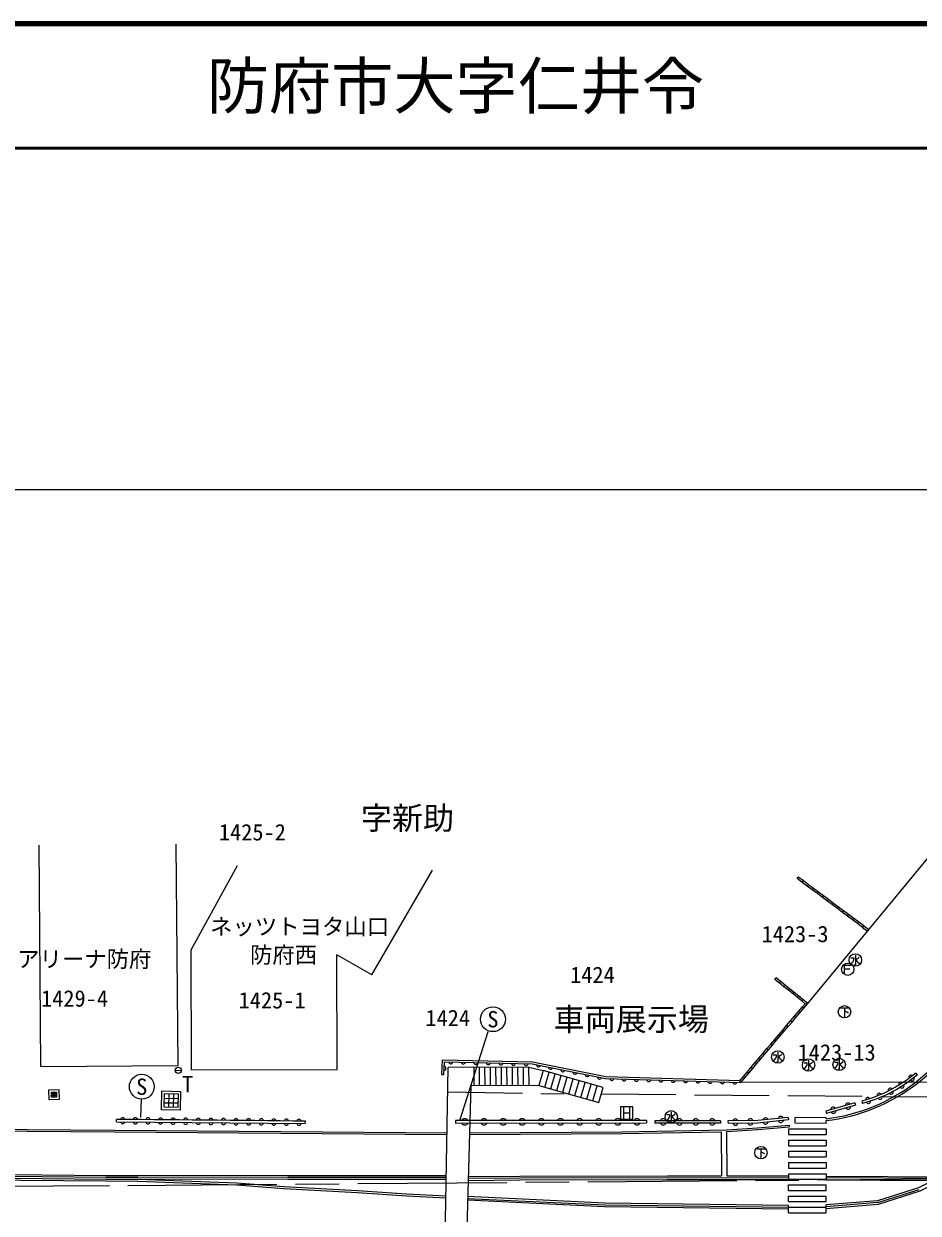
# Model space of a CAD drawing. Units: millimetres, scale not verified. Extents: x 40000 to 680000, y 20000 to 380000.
# Drawn here: x 390293 to 462256, y 284298 to 380000 of the extents above; entities that cross this region are included whole.
import ezdxf
from ezdxf.enums import TextEntityAlignment as Align

# ---------------------------------------------------------------- set-up
doc = ezdxf.new("R2010")
doc.units = ezdxf.units.MM
doc.header["$LTSCALE"] = 1000
doc.linetypes.add('CHAIN', pattern=[18.5, 12, -1.5, 3.5, -1.5])
doc.linetypes.add('DASHED', pattern=[7.5, 6, -1.5])
for name, color, linetype, lineweight in [('M-BGD', 7, 'Continuous', 25), ('M-BGD-EXST', 7, 'Continuous', 25), ('M-BMK', 2, 'CHAIN', 13), ('M-BMK-HTXT', 7, 'Continuous', 13), ('M-STR-HTXT', 7, 'Continuous', 13), ('M-STR-STRC', 7, 'Continuous', 25), ('M-TTL', 2, 'Continuous', 140), ('M-TTL-LINE', 7, 'Continuous', 50)]:
    doc.layers.add(name, color=color, linetype=linetype, lineweight=lineweight)
doc.layers.add('M-TTL-TXT', color=7, linetype='Continuous')
doc.styles.add('ＭＳ ゴシック', font='')
doc.styles.get('ＭＳ ゴシック').set_extended_font_data('MS Gothic')

msp = doc.modelspace()

# ---------------------------------------------------------------- linework, layer by layer
at = {"layer": 'M-BGD'}
for p, q in [((402719, 296196), (402565, 313995)), ((453367, 301178), (464187, 314254)), ((391495, 313899), (391650, 296100)), ((403771, 305487), (407488, 312287)), ((418309, 303466), (423186, 311913)), ((452522, 311216), (452611, 311336)), ((452927, 310914), (452522, 311216)), ((453016, 311035), (452611, 311336)), ((452927, 310914), (453016, 311035)), ((453421, 310733), (453016, 311035)), ((453332, 310613), (452927, 310914)), ((453332, 310613), (453421, 310733)), ((453737, 310311), (453332, 310613)), ((453826, 310432), (453421, 310733)), ((453737, 310311), (453826, 310432)), ((454141, 310010), (453737, 310311)), ((454231, 310130), (453826, 310432)), ((454141, 310010), (454231, 310130)), ((454636, 309829), (454231, 310130)), ((454546, 309709), (454141, 310010)), ((454546, 309709), (454636, 309829)), ((454951, 309407), (454546, 309709)), ((455041, 309527), (454636, 309829)), ((454951, 309407), (455041, 309527)), ((455356, 309106), (454951, 309407)), ((455446, 309226), (455041, 309527)), ((455356, 309106), (455446, 309226)), ((455851, 308925), (455446, 309226)), ((455761, 308804), (455356, 309106)), ((455761, 308804), (455851, 308925)), ((456166, 308503), (455761, 308804)), ((456256, 308623), (455851, 308925)), ((456166, 308503), (456256, 308623)), ((456571, 308202), (456166, 308503)), ((456661, 308322), (456256, 308623)), ((456571, 308202), (456661, 308322)), ((456976, 307900), (456571, 308202)), ((457066, 308020), (456661, 308322)), ((456976, 307900), (457066, 308020)), ((457381, 307599), (456976, 307900)), ((457471, 307719), (457066, 308020)), ((457381, 307599), (457471, 307719)), ((457786, 307297), (457381, 307599)), ((457875, 307418), (457471, 307719)), ((457786, 307297), (457875, 307418)), ((457786, 307297), (458185, 307001)), ((457875, 307418), (458280, 307116)), ((403800, 295825), (403771, 305487)), ((415520, 295860), (415492, 305092)), ((418309, 303466), (415492, 305092)), ((450729, 303108), (450823, 303225)), ((451093, 302816), (450729, 303108)), ((451187, 302933), (450823, 303225)), ((451093, 302816), (451187, 302933)), ((451456, 302524), (451093, 302816)), ((451550, 302640), (451187, 302933)), ((451456, 302524), (451550, 302640)), ((451819, 302231), (451456, 302524)), ((451913, 302348), (451550, 302640)), ((451819, 302231), (451913, 302348)), ((452183, 301939), (451819, 302231)), ((452277, 302056), (451913, 302348)), ((452183, 301939), (452277, 302056)), ((452546, 301646), (452183, 301939)), ((452640, 301763), (452277, 302056)), ((452546, 301646), (452640, 301763)), ((452909, 301354), (452546, 301646)), ((453003, 301471), (452640, 301763)), ((452909, 301354), (453003, 301471)), ((453367, 301178), (453003, 301471)), ((452304, 300154), (452620, 300528)), ((452620, 300528), (452936, 300902)), ((452620, 300528), (452734, 300431)), ((452734, 300431), (453051, 300805)), ((452909, 301354), (453153, 301158)), ((452936, 300902), (453153, 301158)), ((452936, 300902), (453051, 300805)), ((453051, 300805), (453367, 301178)), ((453153, 301158), (453367, 301178)), ((451671, 299407), (451987, 299780)), ((451786, 299310), (452102, 299683)), ((451987, 299780), (452304, 300154)), ((451987, 299780), (452102, 299683)), ((452102, 299683), (452418, 300057)), ((452304, 300154), (452418, 300057)), ((452418, 300057), (452734, 300431)), ((450722, 298286), (451039, 298659)), ((451039, 298659), (451355, 299033)), ((451039, 298659), (451153, 298562)), ((451153, 298562), (451469, 298936)), ((451355, 299033), (451671, 299407)), ((451355, 299033), (451469, 298936)), ((451469, 298936), (451786, 299310)), ((451671, 299407), (451786, 299310)), ((450090, 297538), (450406, 297912)), ((450204, 297441), (450521, 297815)), ((450406, 297912), (450722, 298286)), ((450406, 297912), (450521, 297815)), ((450521, 297815), (450837, 298189)), ((450722, 298286), (450837, 298189)), ((450837, 298189), (451153, 298562)), ((449141, 296417), (449457, 296791)), ((449256, 296320), (449572, 296694)), ((449457, 296791), (449774, 297164)), ((449457, 296791), (449572, 296694)), ((449572, 296694), (449888, 297068)), ((449774, 297164), (450090, 297538)), ((449774, 297164), (449888, 297068)), ((449888, 297068), (450204, 297441)), ((450090, 297538), (450204, 297441)), ((391650, 296100), (402719, 296196)), ((403800, 295825), (415520, 295860)), ((424033, 273593), (424441, 296009)), ((430939, 296040), (424441, 296009)), ((426509, 296019), (426516, 294581)), ((426959, 294584), (426952, 296021)), ((427402, 294586), (427395, 296023)), ((427845, 294588), (427838, 296025)), ((428288, 294590), (428281, 296027)), ((428731, 294592), (428724, 296029)), ((429174, 294594), (429167, 296031)), ((429617, 294596), (429610, 296033)), ((430060, 294598), (430053, 296036)), ((430503, 294600), (430496, 296038)), ((430939, 296040), (432072, 295784)), ((430946, 294602), (430939, 296040)), ((432072, 295784), (431731, 294579)), ((436908, 294412), (432072, 295784)), ((448509, 295670), (448825, 296043)), ((448623, 295573), (448940, 295946)), ((448825, 296043), (449141, 296417)), ((448825, 296043), (448940, 295946)), ((448940, 295946), (449256, 296320)), ((449141, 296417), (449256, 296320)), ((432214, 294442), (432556, 295646)), ((432698, 294305), (433040, 295509)), ((433182, 294168), (433523, 295372)), ((433665, 294031), (434007, 295235)), ((434149, 293894), (434490, 295098)), ((434632, 293756), (434974, 294961)), ((435116, 293619), (435458, 294823)), ((447876, 294922), (448193, 295296)), ((447876, 294922), (447991, 294825)), ((447991, 294825), (448307, 295199)), ((492934, 294837), (447991, 294825)), ((448193, 295296), (448509, 295670)), ((448193, 295296), (448307, 295199)), ((448307, 295199), (448623, 295573)), ((448509, 295670), (448623, 295573)), ((462055, 295555), (462176, 295396)), ((392518, 294031), (392920, 294043)), ((392530, 293629), (392518, 294031)), ((392924, 293909), (392522, 293897)), ((392664, 293633), (392652, 294035)), ((392798, 293637), (392786, 294039)), ((392920, 294043), (392932, 293641)), ((401576, 292823), (401602, 293930)), ((401602, 293930), (402709, 293904)), ((401971, 293922), (401945, 292815)), ((402340, 293913), (402314, 292806)), ((402709, 293904), (402683, 292797)), ((426260, 294580), (430946, 294602)), ((430946, 294602), (431731, 294579)), ((431731, 294579), (436567, 293208)), ((435600, 293482), (435941, 294686)), ((436083, 293345), (436425, 294549)), ((436567, 293208), (436908, 294412)), ((392928, 293775), (392526, 293763)), ((392932, 293641), (392530, 293629)), ((401584, 293192), (402692, 293166)), ((401593, 293561), (402701, 293535)), ((457165, 293172), (454813, 292520)), ((457219, 292979), (454866, 292327)), ((457219, 292979), (454866, 292327)), ((457165, 293172), (457219, 292979)), ((457723, 293322), (457782, 293131)), ((402683, 292797), (401576, 292823)), ((451805, 292005), (449347, 291750)), ((451805, 292005), (451826, 291806)), ((454813, 292520), (454866, 292327)), ((397749, 291650), (397751, 291850)), ((397749, 291650), (412944, 291508)), ((398764, 291841), (397751, 291850)), ((399777, 291831), (398764, 291841)), ((400790, 291822), (399777, 291831)), ((401803, 291812), (400790, 291822)), ((402816, 291803), (401803, 291812)), ((403829, 291793), (402816, 291803)), ((404842, 291784), (403829, 291793)), ((405855, 291774), (404842, 291784)), ((406868, 291765), (405855, 291774)), ((407881, 291755), (406868, 291765)), ((408894, 291746), (407881, 291755)), ((409907, 291736), (408894, 291746)), ((410920, 291727), (409907, 291736)), ((411933, 291717), (410920, 291727)), ((412946, 291708), (411933, 291717)), ((412944, 291508), (412946, 291708)), ((440396, 291761), (425015, 291748)), ((425015, 291748), (425015, 291548)), ((425015, 291548), (440397, 291561)), ((440396, 291761), (440397, 291561)), ((441066, 291743), (441066, 291543)), ((446350, 291740), (441066, 291743)), ((446350, 291540), (441066, 291543)), ((446350, 291740), (446350, 291540)), ((449347, 291750), (446952, 291729)), ((446952, 291729), (446953, 291529))]:
    msp.add_line(p, q, dxfattribs=at)
at = {"layer": 'M-BGD', "linetype": 'DASHED'}
for p, q in [((423922, 295459), (424082, 295451)), ((424406, 294067), (433762, 293908))]:
    msp.add_line(p, q, dxfattribs=at)
msp.add_lwpolyline([(436760, 293891), (468393, 293621), (475382, 293386), (509580, 292989), (517575, 302941)], dxfattribs=at)
at = {"layer": 'M-BGD'}
for points in [[(423922, 295459), (423983, 296642), (431221, 296485)], [(424082, 295451), (424135, 296479), (431203, 296325)], [(431203, 296325), (437108, 295143), (447991, 294825)], [(431221, 296485), (437126, 295303), (447918, 294988)], [(462055, 295555), (461267, 294955), (460436, 294430), (459563, 293981), (458654, 293610), (457723, 293322)], [(462176, 295396), (461381, 294790), (460536, 294256), (459647, 293799), (458721, 293421), (457782, 293131)], [(426260, 294580), (425821, 279245), (424135, 279231)], [(451826, 291806), (449358, 291550), (446953, 291529)]]:
    msp.add_lwpolyline(points, dxfattribs=at)
for points in [[(393138, 293447), (392336, 293423), (392312, 294225), (393114, 294249)], [(401371, 292628), (401407, 294135), (402914, 294099), (402878, 292592)]]:
    msp.add_lwpolyline(points, close=True, dxfattribs=at)
for centre, radius, start, end in [((424086, 295966), 173, 274.70344, 79.41118), ((424640, 296487), 169, 185.34323, 352.1651), ((425650, 296465), 169, 185.34135, 352.16528), ((426660, 296443), 169, 185.34317, 352.16516), ((427669, 296421), 169, 185.34317, 352.16516), ((428679, 296399), 169, 185.34317, 352.16516), ((429689, 296377), 169, 185.34219, 352.16438), ((430699, 296355), 169, 185.34402, 352.16426), ((431699, 296244), 168, 174.91363, 342.44845), ((432683, 296047), 168, 174.9128, 342.44903), ((433667, 295850), 168, 174.91363, 342.44845), ((434651, 295653), 168, 174.9128, 342.44903), ((435635, 295456), 168, 174.91197, 342.44842), ((436619, 295260), 168, 174.91253, 342.44931), ((437603, 295144), 166, 183.76744, 352.88712), ((438592, 295115), 166, 183.76934, 352.88522), ((439582, 295087), 166, 183.76744, 352.88712), ((440571, 295058), 166, 183.76744, 352.88712), ((441560, 295029), 166, 183.76744, 352.88712), ((442550, 295000), 166, 183.76934, 352.88522), ((443539, 294971), 166, 183.76744, 352.88712), ((444528, 294942), 166, 183.76831, 352.88621), ((445518, 294913), 166, 183.76831, 352.88621), ((446507, 294884), 166, 183.77021, 352.88431), ((447497, 294855), 166, 183.76831, 352.88621), ((460859, 294680), 164, 37.27022, 207.28723), ((461670, 295242), 166, 42.83068, 211.82504), ((461768, 295107), 168, 223.33477, 31.31928), ((459114, 293782), 164, 27.17741, 197.18804), ((460006, 294193), 164, 32.22331, 202.23816), ((460083, 294043), 168, 213.23874, 21.22364), ((460949, 294538), 168, 218.28704, 26.27229), ((456594, 292948), 213, 32.66533, 178.28824), ((456614, 292877), 213, 212.66519, 358.28713), ((458192, 293454), 163, 21.6937, 192.65838), ((458247, 293290), 164, 202.20396, 12.14882), ((459177, 293626), 168, 208.1903, 16.1739), ((398258, 291825), 170, 6.22441, 172.70114), ((399271, 291816), 170, 6.22356, 172.70206), ((400284, 291806), 170, 6.22447, 172.69938), ((401296, 291797), 170, 6.22433, 172.70122), ((402309, 291787), 170, 6.22363, 172.7003), ((403322, 291778), 170, 6.22441, 172.70114), ((404335, 291768), 170, 6.22363, 172.7003), ((405348, 291759), 170, 6.22441, 172.70114), ((406361, 291749), 170, 6.22546, 172.70017), ((407374, 291740), 170, 6.22441, 172.70114), ((408387, 291730), 170, 6.22441, 172.70114), ((425784, 291604), 294, 29.38401, 150.71477), ((427322, 291605), 294, 29.38401, 150.71477), ((428860, 291607), 294, 29.38401, 150.71477), ((430399, 291608), 294, 29.38401, 150.71477), ((431937, 291609), 294, 29.38401, 150.71477), ((433475, 291611), 294, 29.38401, 150.71477), ((435013, 291612), 294, 29.38401, 150.71477), ((436551, 291613), 294, 29.38401, 150.71477), ((438089, 291615), 294, 29.38401, 150.71477), ((439627, 291616), 294, 29.38401, 150.71477), ((441726, 291656), 237, 21.43482, 158.49676), ((443047, 291655), 237, 21.43482, 158.49676), ((448749, 291687), 208, 16.673, 164.34803), ((449969, 291748), 216, 23.79102, 168.07349), ((451197, 291876), 216, 23.79102, 168.07349), ((455418, 292622), 213, 32.66533, 178.28824), ((455438, 292551), 213, 212.66519, 358.28713), ((398256, 291666), 170, 186.22441, 352.70114), ((399269, 291656), 170, 186.22363, 352.7003), ((400282, 291647), 170, 186.22441, 352.70114), ((401295, 291637), 170, 186.22363, 352.7003), ((402308, 291628), 170, 186.22441, 352.70114), ((403321, 291618), 170, 186.22363, 352.7003), ((404334, 291609), 170, 186.22356, 352.70206), ((405347, 291599), 170, 186.22441, 352.70114), ((406360, 291590), 170, 186.22356, 352.70206), ((407373, 291580), 170, 186.22441, 352.70114), ((408386, 291571), 170, 186.22356, 352.70206), ((409399, 291561), 170, 186.22433, 352.70122), ((409400, 291721), 170, 6.22356, 172.70206), ((410412, 291552), 170, 186.22441, 352.70114), ((410413, 291711), 170, 6.22441, 172.70114), ((411425, 291542), 170, 186.22356, 352.70206), ((411426, 291702), 170, 6.22356, 172.70206), ((412438, 291533), 170, 186.22441, 352.70114), ((412439, 291692), 170, 6.22441, 172.70114), ((425784, 291692), 294, 209.38417, 330.71352), ((427322, 291694), 294, 209.38417, 330.71352), ((428860, 291695), 294, 209.38417, 330.71352), ((430398, 291696), 294, 209.38417, 330.71352), ((431937, 291698), 294, 209.38417, 330.71352), ((433475, 291699), 294, 209.38417, 330.71352), ((435013, 291700), 294, 209.38417, 330.71352), ((436551, 291701), 294, 209.38417, 330.71352), ((438089, 291703), 294, 209.38417, 330.71352), ((439627, 291704), 294, 209.38417, 330.71352), ((441726, 291629), 237, 201.43507, 338.49622), ((443047, 291628), 237, 201.43507, 338.49622), ((444368, 291627), 237, 201.43507, 338.49622), ((444369, 291654), 237, 21.43482, 158.49676), ((445690, 291653), 237, 21.43482, 158.49676), ((445690, 291626), 237, 201.43507, 338.49622), ((447551, 291676), 208, 16.673, 164.34803), ((447554, 291593), 209, 196.88905, 344.13192), ((448757, 291604), 209, 196.88905, 344.13192), ((449968, 291681), 217, 204.00001, 347.86577), ((451202, 291809), 217, 203.9999, 347.86633)]:
    msp.add_arc(centre, radius, start, end, dxfattribs=at)
at = {"layer": 'M-BGD-EXST'}
for p, q in [((456836, 304853), (457096, 304853)), ((457200, 305060), (457200, 304281)), ((456333, 303577), (456333, 304256)), ((456333, 304256), (456871, 304256)), ((456333, 303957), (456753, 303957)), ((456017, 300822), (456640, 300822)), ((456329, 300822), (456329, 300095)), ((456640, 300407), (456329, 300587)), ((425386, 291768), (427652, 298924)), ((450597, 297046), (450857, 297046)), ((450961, 297254), (450961, 296474)), ((402480, 295815), (402979, 295788)), ((453071, 296405), (453331, 296405)), ((453435, 296613), (453435, 295833)), ((455536, 296449), (455796, 296449)), ((455899, 296657), (455899, 295878)), ((399720, 292029), (399760, 293478)), ((438296, 292864), (438296, 291864)), ((439296, 292864), (438296, 292864)), ((439296, 291864), (439296, 292864)), ((438546, 292814), (438546, 291914)), ((438546, 292364), (439046, 292364)), ((439046, 291914), (439046, 292814)), ((442020, 292241), (442280, 292241)), ((442384, 292449), (442384, 291669)), ((438296, 291864), (439296, 291864)), ((449290, 289482), (449914, 289482)), ((449602, 289482), (449602, 288755)), ((449914, 289067), (449602, 289247))]:
    msp.add_line(p, q, dxfattribs=at)
for centre, radius in [((456589, 303926), 500), ((457200, 304671), 500), ((428039, 299907), 1000), ((456329, 300506), 500), ((450961, 296864), 500), ((453435, 296223), 500), ((455899, 296268), 500), ((402729, 295801), 250), ((399787, 294477), 1000), ((442384, 292059), 500), ((449602, 289166), 500)]:
    msp.add_circle(centre, radius, dxfattribs=at)
for centre, radius, start, end in [((456639, 304801), 460, 295.40804, 6.48313), ((457850, 304982), 662, 191.30965, 244.44016), ((457230, 305082), 334, 270.04331, 327.82556), ((457181, 304406), 127, 227.08451, 278.5638), ((450399, 296994), 460, 295.40804, 6.48313), ((451610, 297176), 662, 191.30965, 244.44016), ((450990, 297275), 334, 270.04331, 327.82556), ((450942, 296599), 127, 227.08451, 278.5638), ((452874, 296353), 460, 295.40804, 6.48313), ((453416, 295958), 127, 227.08451, 278.5638), ((454085, 296535), 662, 191.30965, 244.44016), ((453465, 296634), 334, 270.04331, 327.82556), ((455338, 296398), 460, 295.40804, 6.48313), ((455881, 296003), 127, 227.08451, 278.5638), ((456549, 296579), 662, 191.30965, 244.44016), ((455929, 296679), 334, 270.04331, 327.82556), ((441823, 292189), 460, 295.40804, 6.48313), ((443034, 292371), 662, 191.30965, 244.44016), ((442414, 292470), 334, 270.04331, 327.82556), ((442365, 291794), 127, 227.08451, 278.5638)]:
    msp.add_arc(centre, radius, start, end, dxfattribs=at)
at = {"layer": 'M-BMK'}
msp.add_lwpolyline([(466162, 287045), (397190, 286494), (387890, 286456), (367645, 286518)], dxfattribs=at)
at = {"layer": 'M-STR-HTXT'}
msp.add_line((376956, 342533), (567769, 342532), dxfattribs=at)
at = {"layer": 'M-STR-STRC'}
for p, q in [((452365, 291536), (452366, 291986)), ((454850, 291977), (452366, 291986)), ((454850, 291899), (454850, 291977)), ((451824, 291079), (454849, 291078)), ((451824, 291079), (451824, 290629)), ((451863, 291393), (451875, 291244)), ((454848, 291527), (452365, 291536)), ((454848, 291527), (454850, 291747)), ((454849, 291078), (454848, 290628)), ((446395, 290855), (446419, 287311)), ((446845, 290864), (446869, 287312)), ((451824, 290629), (454848, 290628)), ((451825, 290179), (454848, 290178)), ((451825, 290179), (451826, 289729)), ((454848, 290178), (454847, 289728)), ((451826, 289729), (454847, 289728)), ((451826, 289279), (454847, 289278)), ((451826, 289279), (451827, 288829)), ((454847, 289278), (454846, 288828)), ((451827, 288829), (454846, 288828)), ((451827, 288379), (454845, 288378)), ((451827, 288379), (451828, 287929)), ((454845, 288378), (454845, 287928)), ((396901, 287190), (399476, 287186)), ((396902, 287340), (399476, 287336)), ((411529, 287318), (399476, 287336)), ((411529, 287168), (399476, 287186)), ((424283, 287317), (411529, 287318)), ((424280, 287167), (411529, 287168)), ((430203, 287121), (426046, 287092)), ((442082, 287157), (430203, 287121)), ((442082, 287157), (451829, 287167)), ((446869, 287312), (451829, 287317)), ((451828, 287929), (454845, 287928)), ((451829, 287479), (454844, 287478)), ((451829, 287479), (451829, 287017)), ((454844, 287478), (454844, 286982)), ((464092, 287087), (454844, 287132)), ((396900, 287040), (399477, 287036)), ((411528, 287018), (399475, 287036)), ((424277, 287017), (411528, 287018)), ((451829, 287029), (454844, 287028)), ((451830, 286579), (454843, 286578)), ((451831, 286129), (451830, 286579)), ((454843, 286128), (454843, 286578)), ((459010, 285153), (462337, 286199)), ((426000, 285490), (437032, 284959)), ((451831, 286129), (454843, 286128)), ((451831, 285679), (454842, 285678)), ((451832, 285229), (451831, 285679)), ((451832, 285229), (454842, 285228)), ((454842, 285228), (454842, 285678)), ((437032, 284959), (451833, 284775)), ((451833, 284329), (451833, 284925)), ((451833, 284779), (454841, 284778)), ((451833, 284329), (454841, 284328)), ((459010, 285153), (454841, 284813)), ((454841, 284328), (454841, 284964))]:
    msp.add_line(p, q, dxfattribs=at)
for points in [[(454850, 291899), (455308, 291959), (455798, 292042), (456286, 292141), (456770, 292256), (457249, 292388), (457724, 292536), (458194, 292701), (458657, 292881), (459114, 293077), (459565, 293288), (460007, 293515), (460442, 293756), (460869, 294012), (461286, 294283), (461694, 294568), (462092, 294866), (462479, 295178), (462856, 295503), (463207, 295828)], [(454850, 291747), (455330, 291811), (455826, 291894), (456318, 291994), (456807, 292111), (457292, 292244), (457771, 292394), (458246, 292560), (458714, 292742), (459176, 292940), (459631, 293153), (460078, 293382), (460517, 293626), (460948, 293885), (461370, 294159), (461782, 294446), (462184, 294748), (462575, 295063), (462956, 295391), (463419, 295820)], [(376448, 291002), (397587, 290833), (424343, 290623)], [(376451, 291152), (397588, 290983), (424346, 290773)], [(426151, 290768), (438422, 290853), (446842, 291014), (449337, 291179), (451863, 291393)], [(446848, 290864), (449348, 291029), (451875, 291244)], [(426147, 290618), (438424, 290703), (446395, 290855)], [(361327, 287197), (377164, 287068), (386633, 286994), (396900, 286890), (399474, 286886)], [(361328, 287347), (377165, 287218), (386634, 287144), (396900, 287040)], [(361330, 287497), (377166, 287368), (386635, 287294), (396901, 287190)], [(361331, 287647), (377168, 287518), (386637, 287444), (396902, 287340)], [(426050, 287242), (430202, 287271), (442081, 287307), (446419, 287311)], [(454844, 287282), (464714, 287234), (462394, 286059), (459039, 285005), (454841, 284663)], [(399474, 286886), (407415, 286587), (411224, 286299), (417121, 285970), (421102, 285709), (424250, 285541)], [(399477, 287036), (407423, 286737), (411234, 286448), (417130, 286119), (421111, 285859), (424253, 285691)], [(426042, 286942), (430203, 286971), (442082, 287007), (451829, 287017)], [(454844, 286982), (463470, 286940), (462280, 286338), (458981, 285302), (454841, 284964)], [(451833, 284625), (437027, 284809), (425996, 285340)], [(451833, 284925), (437037, 285109), (426004, 285640)]]:
    msp.add_lwpolyline(points, dxfattribs=at)
at = {"layer": 'M-TTL'}
msp.add_line((680000, 380000), (40000, 380000), dxfattribs=at)
at = {"layer": 'M-TTL-LINE'}
msp.add_line((40000, 370000), (680000, 370000), dxfattribs=at)

# ---------------------------------------------------------------- texts
at = {"layer": 'M-BGD-EXST', "style": 'ＭＳ ゴシック'}
for s, p in [('S', (428039, 299907)), ('S', (399787, 294477)), ('T', (403481, 294687))]:
    msp.add_text(s, height=1320, dxfattribs=at).set_placement(p, align=Align.MIDDLE_CENTER)
at = {"layer": 'M-BMK-HTXT', "style": 'ＭＳ ゴシック'}
for s, height, p in [('字新助', 1833, (421166, 316090)), ('1425-2', 1320, (408685, 314954)), ('ネッツトヨタ山口', 1320, (412484, 307360)), ('1423-3', 1320, (452349, 306764)), ('スズキアリーナ防府', 1320, (392462, 304752)), ('防府西', 1320, (411197, 305090)), ('1424', 1320, (436046, 303475)), ('1429-4', 1320, (394377, 301579)), ('1425-1', 1320, (410274, 301433)), ('1424', 1320, (424400, 300009)), ('車両展示場', 1833, (439171, 299902)), ('1423-13', 1320, (455695, 297237))]:
    msp.add_text(s, height=height, dxfattribs=at).set_placement(p, align=Align.MIDDLE_CENTER)
at = {"layer": 'M-TTL-TXT', "style": 'ＭＳ ゴシック'}
msp.add_text('防府市大字仁井令', height=3666, dxfattribs=at).set_placement((405024, 375000), align=Align.MIDDLE_LEFT)

doc.saveas('drawing.dxf')
